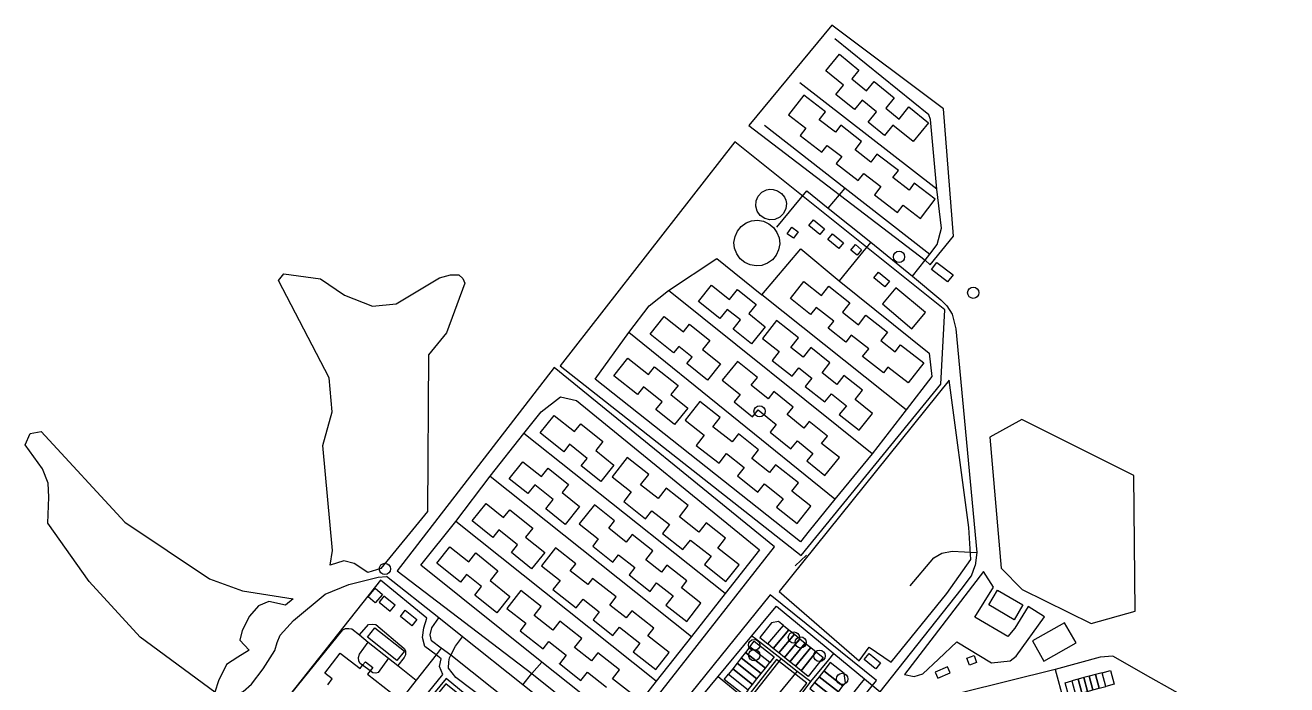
# Model space of a CAD drawing. Header units: metres. Extents: x 11276530 to 11306586, y 355867 to 367650.
# Drawn here: x 11290164 to 11291283, y 361610 to 362195 of the extents above; entities that cross this region are included whole.
import ezdxf

# ---------------------------------------------------------------- set-up
doc = ezdxf.new("R2010")
doc.units = ezdxf.units.M
for name, color, linetype in [('AMENITY', 6, 'Continuous'), ('BUILDING', 8, 'Continuous'), ('HIGHWAY_OTHER', 7, 'Continuous'), ('HIGHWAY_RESIDENTIAL', 7, 'Continuous'), ('HIGHWAY_SERVICE', 8, 'Continuous'), ('HIGHWAY_TERTIARY', 3, 'Continuous'), ('LANDUSE', 2, 'Continuous'), ('MISC', 8, 'Continuous'), ('NATURAL_OTHER', 7, 'Continuous'), ('NATURAL_WATER', 5, 'Continuous')]:
    doc.layers.add(name, color=color, linetype=linetype)

msp = doc.modelspace()

# ---------------------------------------------------------------- linework, layer by layer
at = {"layer": 'AMENITY'}
for points in [[(11290520.3, 361669.4), (11290479.4, 361703.1), (11290343.8, 361531.7), (11290416.1, 361473.2), (11290534.7, 361619.3), (11290531.6, 361626.5), (11290533.2, 361633.2), (11290528.7, 361636.9), (11290518.7, 361644.1), (11290516.6, 361652.3), (11290517.7, 361660.6), (11290520.3, 361669.4)], [(11290467.8, 361652.4), (11290474.4, 361660.6), (11290500.5, 361640), (11290493.9, 361631.7), (11290467.8, 361652.4)], [(11290830.3, 361632.7), (11290777.3, 361564.6), (11290804.4, 361543.6), (11290857.3, 361611.7), (11290830.3, 361632.7)]]:
    msp.add_lwpolyline(points, dxfattribs=at)
for centre in [(11291004.8, 361957.8), (11290815.4, 361852.7), (11290483.2, 361713), (11290810.6, 361645.5), (11290810.7, 361636.5)]:
    msp.add_circle(centre, 5, dxfattribs=at)
at = {"layer": 'BUILDING'}
for points in [[(11290886.3, 362169.4), (11290903.5, 362155.3), (11290897.3, 362147.6), (11290910.3, 362137), (11290916.9, 362145.1), (11290934.6, 362130.6), (11290927.3, 362121.5), (11290939.1, 362111.9), (11290947.8, 362122.6), (11290965, 362108.6), (11290951.4, 362092), (11290933.5, 362106.5), (11290926.1, 362097.3), (11290911.6, 362109.1), (11290919, 362118.3), (11290906.4, 362128.6), (11290899.5, 362120.2), (11290882.9, 362133.7), (11290889.7, 362142), (11290874.2, 362154.5), (11290886.3, 362169.4)], [(11290854.6, 362133.1), (11290841.1, 362115.7), (11290856.5, 362103.8), (11290851.5, 362097.2), (11290870.7, 362082.4), (11290875.4, 362088.5), (11290888.2, 362078.6), (11290883.3, 362072.3), (11290902.8, 362057.3), (11290907.8, 362063.7), (11290922.9, 362052), (11290917.4, 362044.8), (11290937.8, 362029.1), (11290942.7, 362035.5), (11290957.9, 362023.7), (11290970.9, 362040.7), (11290952.5, 362054.9), (11290947.9, 362048.9), (11290933.6, 362059.9), (11290938.4, 362066.1), (11290919.4, 362080.7), (11290914, 362073.7), (11290900, 362084.5), (11290905.8, 362092.1), (11290887.4, 362106.3), (11290882.6, 362100.1), (11290868.3, 362111.1), (11290873.8, 362118.3), (11290854.6, 362133.1)], [(11290863.1, 362022.6), (11290872.9, 362014.6), (11290868.7, 362009.6), (11290859, 362017.6), (11290863.1, 362022.6)], [(11290844, 362015.9), (11290849.6, 362011.8), (11290845.4, 362006.2), (11290839.9, 362010.2), (11290844, 362015.9)], [(11290880, 362010), (11290889.7, 362002), (11290885.6, 361997), (11290875.9, 362005), (11290880, 362010)], [(11290896.4, 361995.6), (11290900.3, 362000.5), (11290905.8, 361996), (11290901.9, 361991.1), (11290896.4, 361995.6)], [(11290920.7, 361976.2), (11290930.5, 361968.2), (11290926.4, 361963.2), (11290916.6, 361971.1), (11290920.7, 361976.2)], [(11290986.9, 361973.8), (11290982.1, 361967.5), (11290967.8, 361978.6), (11290972.6, 361984.8), (11290986.9, 361973.8)], [(11290772.8, 361964.7), (11290788.8, 361951.9), (11290795.7, 361960.6), (11290812.3, 361947.3), (11290805.8, 361939.3), (11290820.4, 361927.7), (11290808.3, 361912.5), (11290791.9, 361925.6), (11290798.4, 361933.8), (11290786.7, 361943.1), (11290780.2, 361934.9), (11290761.2, 361950.1), (11290772.8, 361964.7)], [(11290842.7, 361952.7), (11290854.5, 361967.8), (11290870.3, 361955.4), (11290876.8, 361963.7), (11290895.4, 361949), (11290888.9, 361940.7), (11290903.1, 361929.5), (11290909.7, 361937.9), (11290928.7, 361923), (11290922.8, 361915.5), (11290935.5, 361905.6), (11290940.4, 361911.8), (11290960.9, 361895.6), (11290947.1, 361877.9), (11290929.2, 361892), (11290925.1, 361886.8), (11290906.7, 361901.2), (11290912.1, 361908.1), (11290896.7, 361920.3), (11290891.8, 361914), (11290876.1, 361926.3), (11290881.1, 361932.6), (11290865.5, 361944.8), (11290860.6, 361938.6), (11290842.7, 361952.7)], [(11290730.7, 361936.8), (11290747.8, 361923.1), (11290753.3, 361930), (11290771.3, 361915.6), (11290764.9, 361907.6), (11290780.8, 361894.8), (11290769.2, 361880.4), (11290750.9, 361895), (11290755.6, 361900.8), (11290743.8, 361910.3), (11290739.2, 361904.5), (11290718.3, 361921.2), (11290730.7, 361936.8)], [(11290830.5, 361933.3), (11290818, 361917.4), (11290832.6, 361905.8), (11290826.4, 361897.9), (11290844.2, 361883.8), (11290850.1, 361891.3), (11290861.7, 361882.1), (11290855.9, 361874.8), (11290873.3, 361861), (11290879, 361868.2), (11290892.3, 361857.7), (11290886, 361849.8), (11290903.6, 361835.9), (11290915.5, 361850.9), (11290900.1, 361863.1), (11290906.7, 361871.4), (11290890.2, 361884.5), (11290883.9, 361876.6), (11290870.9, 361886.9), (11290877.8, 361895.7), (11290860.8, 361909.2), (11290854.1, 361900.7), (11290843.1, 361909.3), (11290849.9, 361917.9), (11290830.5, 361933.3)], [(11290698.7, 361899.8), (11290716.8, 361885.4), (11290722.3, 361892.3), (11290743.3, 361875.5), (11290736.8, 361867.5), (11290751.7, 361855.6), (11290740.1, 361841.1), (11290723.5, 361854.4), (11290729, 361861.2), (11290712.6, 361874.4), (11290707.1, 361867.6), (11290686.3, 361884.3), (11290698.7, 361899.8)], [(11290795.7, 361897), (11290782.3, 361880.4), (11290798.1, 361867.6), (11290792.8, 361861), (11290809.2, 361847.8), (11290814.2, 361853.9), (11290830.2, 361841), (11290824.7, 361834.3), (11290843.2, 361819.4), (11290848.9, 361826.5), (11290862.6, 361815.4), (11290857.3, 361808.8), (11290873.3, 361795.9), (11290886.1, 361811.7), (11290870.4, 361824.3), (11290875.6, 361830.7), (11290859.3, 361843.8), (11290854.6, 361837.9), (11290839.8, 361849.8), (11290845.1, 361856.4), (11290828, 361870.2), (11290822.9, 361863.9), (11290807.9, 361876), (11290813.4, 361882.7), (11290795.7, 361897)], [(11290762.4, 361861.5), (11290749.3, 361844.8), (11290766.3, 361831.5), (11290759.2, 361822.5), (11290779.5, 361806.6), (11290786.2, 361815.2), (11290801.7, 361803), (11290795.7, 361795.4), (11290813.8, 361781.1), (11290819.6, 361788.4), (11290836.3, 361775.2), (11290830.4, 361767.7), (11290848.8, 361753.3), (11290860.9, 361768.7), (11290844, 361782), (11290849.8, 361789.3), (11290829.4, 361805.3), (11290824.2, 361798.6), (11290808.5, 361811), (11290814.5, 361818.6), (11290796.6, 361832.7), (11290791, 361825.6), (11290773.9, 361838.9), (11290780.5, 361847.3), (11290762.4, 361861.5)], [(11290633.3, 361849.1), (11290651.4, 361834.7), (11290656.9, 361841.6), (11290676.5, 361825.9), (11290670.1, 361817.9), (11290686.3, 361804.9), (11290674.7, 361790.4), (11290657.3, 361804.4), (11290662.6, 361811), (11290647, 361823.5), (11290641.7, 361816.9), (11290620.9, 361833.6), (11290633.3, 361849.1)], [(11290605.5, 361808), (11290621.9, 361794.8), (11290628, 361802.4), (11290646.1, 361787.9), (11290640.3, 361780.7), (11290655.7, 361768.4), (11290643, 361752.4), (11290625.8, 361766.1), (11290632.5, 361774.4), (11290616.1, 361787.6), (11290609.8, 361779.7), (11290593.3, 361792.9), (11290605.5, 361808)], [(11290698.1, 361811.7), (11290684.7, 361794.7), (11290701.6, 361781.4), (11290694.9, 361772.8), (11290714.3, 361757.5), (11290719.9, 361764.6), (11290735.5, 361752.3), (11290729.3, 361744.4), (11290747.4, 361730.2), (11290754, 361738.6), (11290772.4, 361724.2), (11290766.6, 361716.8), (11290785.6, 361701.9), (11290797.2, 361716.7), (11290778.4, 361731.4), (11290785.3, 361740.2), (11290768, 361753.7), (11290761.6, 361745.5), (11290744.3, 361759.1), (11290752.2, 361769.1), (11290732.7, 361784.5), (11290725.4, 361775.3), (11290709.8, 361787.5), (11290717.1, 361796.7), (11290698.1, 361811.7)], [(11290572.9, 361771), (11290588.5, 361758.5), (11290594, 361765.4), (11290614.3, 361749.2), (11290607.9, 361741.1), (11290624.9, 361727.5), (11290613.3, 361713), (11290595.3, 361727.5), (11290600.7, 361734.3), (11290584.3, 361747.5), (11290578.9, 361740.7), (11290560.5, 361755.5), (11290572.9, 361771)], [(11290668.9, 361769.8), (11290655.5, 361752.8), (11290672.4, 361739.5), (11290667.5, 361733.2), (11290685.3, 361719.1), (11290690.3, 361725.5), (11290704.7, 361714.1), (11290699.7, 361707.6), (11290718.3, 361693), (11290724.1, 361700.5), (11290725.5, 361699.5), (11290738.7, 361689), (11290732.4, 361680.9), (11290750.8, 361666.4), (11290763.4, 361682.5), (11290746.1, 361696.1), (11290751, 361702.3), (11290733.3, 361716.3), (11290728.4, 361710), (11290714.5, 361721), (11290720.8, 361729), (11290702.4, 361743.5), (11290697.2, 361736.8), (11290681.6, 361749.1), (11290686.8, 361755.7), (11290668.9, 361769.8)], [(11290540.9, 361732.6), (11290557.6, 361719.3), (11290563.8, 361727.1), (11290583.4, 361711.4), (11290576.4, 361702.6), (11290594, 361688.5), (11290582.3, 361674), (11290562.8, 361689.7), (11290568.9, 361697.3), (11290555.5, 361708), (11290550.1, 361701.3), (11290529.2, 361718), (11290540.9, 361732.6)], [(11290634.6, 361731.7), (11290622.1, 361715.8), (11290638.5, 361702.8), (11290632.1, 361694.7), (11290652.8, 361678.4), (11290658.9, 361686.1), (11290673.3, 361674.8), (11290667.7, 361667.7), (11290685.3, 361653.9), (11290691.2, 361661.3), (11290709.2, 361647.1), (11290703.2, 361639.4), (11290723.3, 361623.7), (11290735.2, 361638.8), (11290716.4, 361653.5), (11290721.7, 361660.3), (11290702, 361675.7), (11290697.1, 361669.5), (11290682.6, 361680.9), (11290688.2, 361688.1), (11290667.4, 361704.5), (11290663.2, 361699.1), (11290647.6, 361711.3), (11290652.5, 361717.6), (11290634.6, 361731.7)], [(11290474.7, 361695.8), (11290481.1, 361690.3), (11290474.7, 361682.8), (11290468.3, 361688.3), (11290474.7, 361695.8)], [(11290478, 361683.5), (11290488, 361675.5), (11290492.2, 361680.9), (11290482.2, 361688.8), (11290478, 361683.5)], [(11291018.7, 361681.1), (11291026.3, 361694.2), (11291048.9, 361681.1), (11291041.2, 361667.9), (11291018.7, 361681.1)], [(11290497, 361670.9), (11290501.3, 361676.3), (11290511.5, 361668), (11290507.1, 361662.6), (11290506.6, 361663), (11290497, 361670.9)], [(11290836.5, 361662.8), (11290832.2, 361666.2), (11290825.9, 361665.1), (11290815.5, 361652.1), (11290822.6, 361646.4), (11290836.5, 361662.8)], [(11290827.5, 361642.4), (11290822.6, 361646.4), (11290836.5, 361662.8), (11290841.4, 361658.9), (11290827.5, 361642.4)], [(11290832.5, 361638.5), (11290827.5, 361642.4), (11290841.4, 361658.9), (11290846.2, 361655), (11290832.5, 361638.5)], [(11290837.4, 361634.5), (11290832.5, 361638.5), (11290846.2, 361655), (11290851.1, 361651.1), (11290837.4, 361634.5)], [(11290842.3, 361630.6), (11290837.4, 361634.5), (11290851.1, 361651.1), (11290855.9, 361647.2), (11290842.3, 361630.6)], [(11290806.8, 361643.8), (11290803, 361639), (11290820.6, 361625.1), (11290824.4, 361630), (11290806.8, 361643.8)], [(11290806.8, 361643.8), (11290810.7, 361648.8), (11290828.3, 361634.9), (11290824.4, 361630), (11290806.8, 361643.8)], [(11290847.3, 361626.6), (11290842.3, 361630.6), (11290855.9, 361647.2), (11290860.8, 361643.3), (11290847.3, 361626.6)], [(11290852.2, 361622.7), (11290847.3, 361626.6), (11290860.8, 361643.3), (11290865.6, 361639.4), (11290852.2, 361622.7)], [(11290795.4, 361629.3), (11290791.6, 361624.4), (11290809.2, 361610.6), (11290813, 361615.4), (11290795.4, 361629.3)], [(11290799.2, 361634.1), (11290795.4, 361629.3), (11290813, 361615.4), (11290816.8, 361620.3), (11290799.2, 361634.1)], [(11290803, 361639), (11290799.2, 361634.1), (11290816.8, 361620.3), (11290820.6, 361625.1), (11290803, 361639)], [(11290865.6, 361639.4), (11290871.9, 361634.4), (11290858.5, 361617.7), (11290852.2, 361622.7), (11290865.6, 361639.4)], [(11290889.3, 361609.2), (11290891.5, 361612), (11290890.3, 361620.2), (11290878.1, 361629.9), (11290872.4, 361622.6), (11290889.3, 361609.2)], [(11290908.1, 361632.6), (11290912.5, 361638), (11290922.7, 361629.7), (11290918.3, 361624.3), (11290917.8, 361624.7), (11290908.1, 361632.6)], [(11290999.1, 361633.8), (11291005.5, 361636.2), (11291007.8, 361630.1), (11291001.4, 361627.7), (11290999.1, 361633.8)], [(11290787.8, 361619.6), (11290805.4, 361605.7), (11290801.6, 361601), (11290784, 361614.8), (11290787.8, 361619.6)], [(11290791.6, 361624.4), (11290787.8, 361619.6), (11290805.4, 361605.7), (11290809.2, 361610.6), (11290791.6, 361624.4)], [(11290881.1, 361598.7), (11290885.2, 361604), (11290868.3, 361617.4), (11290864.1, 361612.2), (11290881.1, 361598.7)], [(11290885.2, 361604), (11290889.3, 361609.2), (11290872.4, 361622.6), (11290868.3, 361617.4), (11290885.2, 361604)], [(11291106.1, 361604.4), (11291110.7, 361605.7), (11291107.5, 361617.8), (11291102.8, 361616.6), (11291106.1, 361604.4)], [(11291110.7, 361605.7), (11291116.5, 361607.2), (11291113.3, 361619.4), (11291107.5, 361617.8), (11291110.7, 361605.7)], [(11291116.5, 361607.2), (11291122.3, 361608.8), (11291119, 361620.9), (11291113.3, 361619.4), (11291116.5, 361607.2)], [(11291119, 361620.9), (11291126.6, 361623), (11291129.8, 361610.8), (11291122.3, 361608.8), (11291119, 361620.9)], [(11290877, 361593.4), (11290881.1, 361598.7), (11290864.1, 361612.2), (11290860, 361607), (11290877, 361593.4)], [(11291092.1, 361613.7), (11291095.4, 361601.6), (11291089.6, 361600), (11291086.3, 361612.1), (11291092.1, 361613.7)], [(11291095.4, 361601.6), (11291101, 361603.1), (11291097.7, 361615.2), (11291092.1, 361613.7), (11291095.4, 361601.6)], [(11291101, 361603.1), (11291106.1, 361604.4), (11291102.8, 361616.6), (11291097.7, 361615.2), (11291101, 361603.1)]]:
    msp.add_lwpolyline(points, close=True, dxfattribs=at)
for points in [[(11290703.5, 361601.1), (11290685.1, 361615.5), (11290691.3, 361623.4), (11290671.9, 361638.6), (11290666.3, 361631.5), (11290651.4, 361643.2), (11290657.8, 361651.3), (11290638.3, 361666.6), (11290632, 361658.6), (11290615.4, 361671.7), (11290621.7, 361679.6), (11290603.8, 361693.7), (11290603.8, 361693.7), (11290591.4, 361678), (11290608.3, 361664.8), (11290603.1, 361658.1), (11290623.4, 361642.2), (11290628.4, 361648.6), (11290643.8, 361636.5), (11290637.9, 361628.9), (11290638, 361629.1), (11290657, 361614.1), (11290662.8, 361621.5), (11290679.6, 361608.2)], [(11290432.5, 361610.2), (11290436.5, 361615.4), (11290429.9, 361620.5), (11290443.5, 361638.2), (11290461.2, 361624.6), (11290463.4, 361627.5), (11290465.9, 361630.7), (11290472.5, 361625.6), (11290470.1, 361622.6), (11290467.8, 361619.5), (11290495.1, 361598.5)]]:
    msp.add_lwpolyline(points, dxfattribs=at)
at = {"layer": 'HIGHWAY_OTHER'}
for points in [[(11290857.2, 362048.1), (11290876.2, 362032.9), (11290914, 362002.7), (11290951, 361972.5), (11290976.2, 361951.5), (11290981.5, 361946.1), (11290986.1, 361938.9), (11290989.4, 361925.9), (11291008, 361727.5), (11291006.6, 361715.9)], [(11290876.2, 362032.9), (11290891.3, 362050.6)], [(11290856.9, 361725.2), (11290846.9, 361715.7)], [(11290948.9, 361697.9), (11290970, 361722.7), (11290977, 361726.9), (11290986.2, 361728.7), (11291008, 361727.5)], [(11290922.2, 361604.1), (11290994.2, 361694.6), (11291003.2, 361706.7), (11291006.6, 361715.9)], [(11290302.2, 361593.6), (11290330.3, 361595.2), (11290348.3, 361600.3), (11290357.6, 361604.2), (11290364.9, 361610.7), (11290375.2, 361624.3), (11290385.5, 361640.6), (11290387.7, 361647.8), (11290390.4, 361654.2), (11290402.1, 361667.2), (11290430.3, 361690.5), (11290451.2, 361699.3), (11290477.3, 361705.7), (11290484.7, 361706.2)], [(11290706.5, 361530.1), (11290728.8, 361557.1), (11290733.4, 361562.6), (11290736.4, 361566.3), (11290750.4, 361583.2), (11290778.7, 361617.5), (11290808.6, 361653.7), (11290824.2, 361672.6), (11290830.4, 361680), (11290881.3, 361637.9), (11290908.3, 361615.6), (11290922.2, 361604.1)], [(11290908.3, 361615.6), (11290904.3, 361610.4), (11290858.6, 361551.9), (11290815.7, 361498), (11290814.8, 361496.9), (11290809.3, 361495.5), (11290803.8, 361496.3), (11290784.2, 361512.3), (11290728.8, 361557.1)]]:
    msp.add_lwpolyline(points, dxfattribs=at)
msp.add_circle((11290939, 361989.7), 5, dxfattribs=at)
at = {"layer": 'HIGHWAY_RESIDENTIAL'}
msp.add_lwpolyline([(11291282.8, 361506.9), (11291275.4, 361535), (11291271.8, 361548.9), (11291270.8, 361551.4), (11291269.1, 361553.3), (11291260.7, 361558.9), (11291227.5, 361578.7), (11291196, 361597.5), (11291162.3, 361616.4), (11291128.5, 361635.6), (11291117.3, 361634.8), (11291077.5, 361623.7), (11290994.2, 361603.2), (11290992.3, 361602.7)], dxfattribs=at)
at = {"layer": 'HIGHWAY_SERVICE'}
for points in [[(11290951, 361972.5), (11290962.1, 361986.7), (11290966.2, 361992.2), (11290972.7, 362000.5), (11290976.7, 362015), (11290972.5, 362049.6), (11290966.8, 362111.5), (11290965.4, 362115.7), (11290882.1, 362182.9)], [(11290972.5, 362049.6), (11290851.1, 362144.1)], [(11290819.7, 362106.5), (11290891.3, 362050.6), (11290966.2, 361992.2)], [(11290830.7, 362015.9), (11290857.2, 362048.1)], [(11290914, 362002.7), (11290906.7, 361993.8), (11290885.8, 361968.4)], [(11290669.5, 361881.1), (11290699.6, 361922.6), (11290717.4, 361946.2), (11290734.7, 361959.7), (11290777.5, 361988.1)], [(11290777.5, 361988.1), (11290817.5, 361955.9)], [(11290817.5, 361955.9), (11290852, 361996.9), (11290885.8, 361968.4)], [(11290885.8, 361968.4), (11290965.7, 361904.2)], [(11290915.3, 361814.9), (11290734.7, 361959.7)], [(11290945.2, 361853.9), (11290817.5, 361955.9)], [(11290882, 361774.9), (11290699.6, 361922.6)], [(11290965.7, 361904.2), (11290968.2, 361883.7), (11290945.2, 361853.9), (11290915.3, 361814.9), (11290882, 361774.9), (11290859.4, 361746.8), (11290851.6, 361737.1)], [(11290851.6, 361737.1), (11290669.5, 361881.1)], [(11290515.2, 361716.3), (11290546.2, 361755), (11290576.4, 361795.2), (11290606.3, 361833.1), (11290621.8, 361852.4), (11290638.8, 361865.6), (11290653, 361862.3)], [(11290653, 361862.3), (11290815.2, 361730)], [(11290784.8, 361691.2), (11290606.3, 361833.1)], [(11290576.4, 361795.2), (11290754.9, 361653.1)], [(11290723.8, 361613.5), (11290546.2, 361755)], [(11290815.2, 361730), (11290784.8, 361691.2), (11290754.9, 361653.1), (11290723.8, 361613.5), (11290692.9, 361574.1)], [(11290692.9, 361574.1), (11290622.2, 361630.2), (11290515.2, 361716.3)], [(11290460.6, 361654.4), (11290468.7, 361663.7), (11290471.9, 361664), (11290475.2, 361663.7), (11290500.2, 361642.5), (11290501.4, 361640.3), (11290501.5, 361636.9), (11290500.4, 361634.4), (11290494.7, 361627.3)], [(11290541.7, 361636.5), (11290533.2, 361642.8), (11290524.4, 361649.3), (11290523.3, 361654.4), (11290524.8, 361660.7), (11290531, 361669.5)], [(11290364.3, 361558.3), (11290445.8, 361659), (11290448.3, 361660.2), (11290451.2, 361660.2), (11290454, 361659.7), (11290460.6, 361654.4), (11290468.5, 361648.1), (11290486.4, 361633.7), (11290494.7, 361627.3), (11290510.8, 361614.2)], [(11290683.7, 361548.2), (11290675.2, 361544), (11290667.5, 361540.2), (11290650.7, 361539.4), (11290640.7, 361545.2), (11290626.5, 361555.9), (11290603.7, 361573.1), (11290600.6, 361575.5), (11290546.1, 361616.6), (11290539.5, 361625.1), (11290540, 361630.5), (11290540.4, 361634.2), (11290541.7, 361636.5), (11290545.7, 361644.4), (11290552, 361652.8)], [(11290808.6, 361653.7), (11290811.8, 361651.2), (11290834.6, 361633.6), (11290848.8, 361622.4), (11290860.9, 361613.2)], [(11290533.2, 361642.8), (11290528.7, 361636.9), (11290510.8, 361614.2), (11290417.5, 361494.9)], [(11290463.4, 361627.5), (11290461.3, 361629), (11290460.2, 361631.1), (11290459.7, 361634.3), (11290460.7, 361637.4), (11290468.5, 361648.1)], [(11290486.4, 361633.7), (11290477.3, 361621), (11290475.1, 361620.6), (11290472.5, 361620.8), (11290470.1, 361622.6)], [(11290600.6, 361575.5), (11290599.2, 361584.8), (11290597, 361592.6), (11290541.7, 361636.5)], [(11290613.6, 361620.2), (11290622.2, 361630.2)], [(11290834.6, 361633.6), (11290805.1, 361596.1), (11290777.9, 361561.8)], [(11290831.8, 361574.4), (11290860.9, 361613.2), (11290876.7, 361632.3), (11290881.3, 361637.9)], [(11290470.1, 361622.6), (11290463.4, 361627.5)], [(11290605.5, 361610.3), (11290613.6, 361620.2)], [(11290778.7, 361617.5), (11290782.2, 361614.7), (11290805.1, 361596.1), (11290818.3, 361585.4), (11290831.8, 361574.4)], [(11290848.8, 361622.4), (11290818.3, 361585.4), (11290791.1, 361551.6)], [(11291077.5, 361623.7), (11291084.7, 361596.7), (11291091.5, 361571.3)]]:
    msp.add_lwpolyline(points, dxfattribs=at)
at = {"layer": 'HIGHWAY_TERTIARY'}
msp.add_lwpolyline([(11290706.5, 361530.1), (11290688.4, 361544.5), (11290683.7, 361548.2), (11290605.5, 361610.3), (11290552, 361652.8), (11290531, 361669.5), (11290484.7, 361706.2)], dxfattribs=at)
at = {"layer": 'LANDUSE'}
for points in [[(11290879.3, 362195.1), (11290805.8, 362106.1), (11290962.1, 361986.7), (11290966.5, 361982.5), (11290987.4, 362008.1), (11290978.4, 362121), (11290879.3, 362195.1)], [(11290979.6, 361942.7), (11290793.3, 362091.8), (11290638.6, 361892.9), (11290852.2, 361724.8), (11290976, 361876.8), (11290979.6, 361942.7)], [(11290633.3, 361891.5), (11290494.1, 361711.4), (11290613.6, 361620.2), (11290691.4, 361557.5), (11290828.6, 361732.6), (11290633.3, 361891.5)], [(11290716.8, 361556.4), (11290801.2, 361488.2), (11290819.8, 361491.2), (11290919, 361614), (11290824.8, 361690), (11290716.8, 361556.4)], [(11290423.2, 361477.1), (11290473.7, 361435.4), (11290588.2, 361574.1), (11290537.6, 361615.8), (11290423.2, 361477.1)]]:
    msp.add_lwpolyline(points, close=True, dxfattribs=at)
at = {"layer": 'MISC'}
for points in [[(11290824.4, 362022.5), (11290819.9, 362023.7), (11290816, 362026.4), (11290813.3, 362030.2), (11290812, 362034.6), (11290812.4, 362039.3), (11290814.2, 362043.6), (11290817.4, 362046.9), (11290821.6, 362049), (11290824.5, 362049.6), (11290827.4, 362049.5), (11290831.4, 362048.3), (11290834.9, 362045.9), (11290837.4, 362042.6), (11290838.6, 362039.9), (11290839.1, 362037), (11290838.6, 362032.4), (11290836.6, 362028.2), (11290833.3, 362024.9), (11290829, 362022.9), (11290824.4, 362022.5)], [(11290812.3, 361981.6), (11290807.1, 361982.5), (11290802.2, 361984.7), (11290798.2, 361988), (11290795.1, 361992.3), (11290793.2, 361997.3), (11290792.7, 362002.5), (11290793.6, 362007.7), (11290795.8, 362012.5), (11290799.1, 362016.6), (11290803.4, 362019.7), (11290808.3, 362021.6), (11290813.6, 362022.1), (11290818.8, 362021.2), (11290823.6, 362019), (11290827.7, 362015.7), (11290830.8, 362011.4), (11290832.7, 362006.5), (11290833.2, 362001.2), (11290832.3, 361996), (11290830.1, 361991.2), (11290826.8, 361987.1), (11290822.5, 361984), (11290817.5, 361982.1), (11290812.3, 361981.6)], [(11290936.3, 361962.2), (11290924.3, 361947.9), (11290950.5, 361925.9), (11290962.5, 361940.2), (11290936.3, 361962.2)], [(11291085.8, 361665.3), (11291057.3, 361649.1), (11291067.5, 361631.2), (11291096, 361647.4), (11291085.8, 361665.3)], [(11290981.9, 361626.1), (11290971.1, 361621.5), (11290973.3, 361616.2), (11290984.2, 361620.7), (11290981.9, 361626.1)], [(11290537.2, 361611.2), (11290512.2, 361580.1), (11290558.5, 361543), (11290583.4, 361574.1), (11290537.2, 361611.2)]]:
    msp.add_lwpolyline(points, dxfattribs=at)
for centre in [(11290845.8, 361652.1), (11290851.8, 361647.8), (11290868.5, 361635.9), (11290888.6, 361615.4)]:
    msp.add_circle(centre, 5, dxfattribs=at)
at = {"layer": 'NATURAL_OTHER'}
for points in [[(11290983.4, 361880.4), (11290832.6, 361692.8), (11290903.7, 361631.6), (11290912.4, 361643.6), (11290932.1, 361630.4), (11290981.3, 361691.1), (11291002.8, 361721.2), (11291001, 361749.6), (11290983.4, 361880.4)], [(11291047.9, 361845.5), (11291019.5, 361829.9), (11291029.7, 361713.5), (11291048.2, 361694.6), (11291109.4, 361664.5), (11291148.4, 361675.4), (11291147.3, 361795.8), (11291047.9, 361845.5)], [(11291013.9, 361710.8), (11290944, 361619.4), (11290952.4, 361617.6), (11290960.1, 361620), (11290973.9, 361632.8), (11290990.3, 361648.4), (11291021, 361629.6), (11291037.5, 361631.6), (11291042.8, 361635.5), (11291067.9, 361670.5), (11291053.6, 361679.7), (11291041.6, 361660.3), (11291035.4, 361653.1), (11291006.1, 361670.2), (11291022.8, 361696.7), (11291013.9, 361710.8)]]:
    msp.add_lwpolyline(points, dxfattribs=at)
at = {"layer": 'NATURAL_WATER'}
for points in [[(11290521, 361763.8), (11290479.7, 361713.4), (11290468.1, 361709.8), (11290455.9, 361717.7), (11290446.8, 361720.1), (11290434.6, 361716.3), (11290436.8, 361729.4), (11290428.2, 361822.3), (11290436.5, 361852.4), (11290433.8, 361882.4), (11290388.9, 361968.8), (11290393.7, 361974.7), (11290426, 361970.3), (11290447.3, 361955.6), (11290472.1, 361945.9), (11290493.1, 361947.9), (11290531.6, 361971), (11290541.5, 361973.7), (11290548.7, 361973.6), (11290552.3, 361970.4), (11290554.2, 361966.4), (11290537.8, 361922.4), (11290521.9, 361902.9), (11290521, 361763.8)], [(11290401.8, 361686.4), (11290395.2, 361680.7), (11290380.3, 361684.2), (11290371.1, 361680.3), (11290363.2, 361671.1), (11290356.7, 361658.4), (11290354.5, 361649.7), (11290362.8, 361640.9), (11290352.8, 361634.8), (11290342.7, 361628.3), (11290335.7, 361613.8), (11290332.5, 361603.6), (11290266.2, 361652.4), (11290221, 361701.7), (11290184.5, 361753.5), (11290185.4, 361776.5), (11290184.7, 361789.1), (11290179.7, 361801.6), (11290164.3, 361823.1), (11290168.6, 361832.9), (11290178.4, 361834.9), (11290252.6, 361754.4), (11290327.8, 361704.3), (11290356.9, 361693.6), (11290401.8, 361686.4)]]:
    msp.add_lwpolyline(points, dxfattribs=at)

doc.saveas('drawing.dxf')
